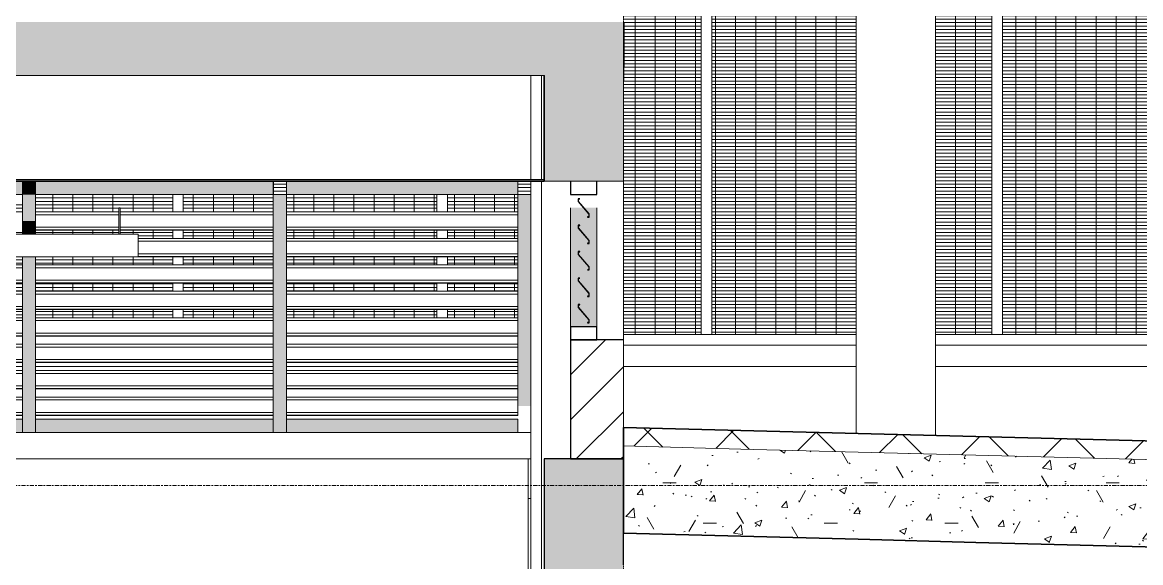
# Model space of a CAD drawing. Header units: millimetres. Extents: x -92143 to -2058, y -8802 to 35300.
# Drawn here: x -19511 to -15280, y 108 to 2151 of the extents above; entities that cross this region are included whole.
import ezdxf

# ---------------------------------------------------------------- set-up
doc = ezdxf.new("R2010")
doc.units = ezdxf.units.MM
doc.linetypes.add('Centre', pattern=[31.75, 6.35, -4.7625, 15.875, -4.7625])
doc.linetypes.add('Grid Line', pattern=[22.225, 12.7, -3.175, 3.175, -3.175])
for name, color, linetype, lineweight in [('0-1', 7, 'Continuous', 5), ('A-CLNG-3', 13, 'Continuous', 25), ('A-CLNG-PATT-4', 13, 'Continuous', 9), ('A-DETL-GENF-1', 7, 'Continuous', 9), ('A-DETL-THIN', 151, 'Continuous', 9), ('A-FLOR', 192, 'Continuous', 9), ('A-FLOR-1', 10, 'Continuous', 35), ('A-FLOR-2', 7, 'Continuous', 9), ('A-FLOR-3', 192, 'Continuous', 35), ('A-FLOR-HRAL', 11, 'Continuous', 9), ('A-FLOR-LEVL-2', 51, 'Centre', 9), ('A-FLOR-MCUT', 51, 'Continuous', 9), ('A-FLOR-PATT-3', 8, 'Continuous', 9), ('A-GLAZ-CWMG', 51, 'Continuous', 9), ('A-GLAZ-CWMG-1', 51, 'Continuous', 25), ('A-WALL', 113, 'Continuous', 9), ('A-WALL-3', 113, 'Continuous', 25), ('A-WALL-PATT-1', 7, 'Continuous', 9), ('A-WALL-PATT-4', 111, 'Continuous', 9), ('E-LITE-EQPM', 33, 'Continuous', 9), ('L-SITE-WALL-1', 250, 'Continuous', 25), ('S-BEAM-1', 12, 'Continuous', 5), ('S-BEAM-3', 10, 'Continuous', 35), ('S-COLS', 52, 'Continuous', 9), ('S-COLS-1', 7, 'Continuous', 9), ('S-GRID-1', 1, 'Grid Line', 9)]:
    doc.layers.add(name, color=color, linetype=linetype, lineweight=lineweight)

# ---------------------------------------------------------------- blocks, each defined once
blk = doc.blocks.new('NCV_TKTC_KET CAU_rvt-1-TKCS_MẶT CẮT E')
at = {"layer": 'A-WALL-PATT-1'}
blk.add_hatch(color=256, dxfattribs=at).paths.add_polyline_path([(-17236.9, -2050), (-17236.9, 500), (-17536.9, 499.1), (-17536.9, -2050)])
at = {"layer": 'S-BEAM-1'}
blk.add_hatch(color=256, dxfattribs=at).paths.add_polyline_path([(-17536.9, 1550), (-17535.3, 1550), (-17536.9, 1716.5)])
at = {"layer": 'A-FLOR-1'}
blk.add_line((-17235.3, 1980), (-17235.3, 2150), dxfattribs=at)
at = {"layer": 'A-FLOR-2'}
blk.add_line((-17235.3, 1980), (-17235.3, 1930), dxfattribs=at)
at = {"layer": 'L-SITE-WALL-1'}
for p, q in [((-17536.9, 500), (-17536.9, -2050)), ((-17236.9, 500), (-17536.9, 500)), ((-17236.9, 100), (-17236.9, 500))]:
    blk.add_line(p, q, dxfattribs=at)
at = {"layer": 'S-BEAM-3'}
blk.add_line((-17536.9, 1950), (-17536.9, 1550), dxfattribs=at)
at = {"layer": 'S-COLS-1'}
blk.add_line((-17236.9, 950), (-17236.9, 1550), dxfattribs=at)
blk = doc.blocks.new('EAE_STL_PENDANT_TK_15W_120cm - LIC_01-ĐÈN LED BATTEN 1_2_ P_2x20W_ ÁNH SÁNG TRẮNG 6000K_ LẮP ĐẶT NỔI_TREO TY-1359257-TKCS_MẶT CẮT E')
at = {"layer": 'E-LITE-EQPM'}
for p, q in [((-69002.9, 1450), (-69002.9, 1350)), ((-69002.9, 1450), (-69002.9, 1450)), ((-69002.9, 1450), (-68997.9, 1450)), ((-68997.9, 1450), (-68998, 1450)), ((-68997.9, 1350), (-68997.9, 1450)), ((-67925.9, 1450), (-67925.9, 1350)), ((-67925.9, 1450), (-67925.9, 1450)), ((-67925.9, 1450), (-67920.9, 1450)), ((-67920.9, 1450), (-67921, 1450)), ((-67920.9, 1350), (-67920.9, 1450)), ((-69070.4, 1350), (-67853.4, 1350)), ((-69070.4, 1350), (-69070.4, 1348)), ((-69070.4, 1348), (-69070.4, 1264)), ((-67853.4, 1348), (-67853.4, 1350)), ((-67853.4, 1264), (-67853.4, 1348)), ((-67853.4, 1264), (-69070.4, 1264))]:
    blk.add_line(p, q, dxfattribs=at)
blk = doc.blocks.new('NBS_CLDPhysicalSecuritySystems_MtlMeshPnlFncngSym_CLDModsecSecurusS3_InfillPanel - NBS_CLDPhysicalSecuritySystems_MtlMeshPnlFncngSym_CLDModsecSecurusS2_InfillPanel-2369424-TKCS_MẶT CẮT E')
at = {"layer": 'A-FLOR-HRAL'}
h = blk.add_hatch(dxfattribs=at)
h.set_pattern_fill('FP_31', color=256, style=0, pattern_type=2)
h.set_pattern_definition([(180, (-20156.337, 850), (2e-15, 13), []), (90, (-20156.34, 850), (76, -5e-15), [])])
h.paths.add_polyline_path([(-16902.3, 971), (-16356.3, 971), (-16356.3, 2850), (-16902.3, 2850), (-16902.3, 1107.8)])
h.paths.add_polyline_path([(-17093.3, 971), (-16942.3, 971), (-16942.3, 2850), (-17236.9, 2850), (-17236.9, 971)])
h.paths.add_polyline_path([(-20156.3, 1034.3), (-19942.3, 1034.3), (-19942.3, 1064.8), (-20156.3, 1064.8)])
h.paths.add_polyline_path([(-19251.2, 1034.3), (-18942.3, 1034.3), (-18942.9, 1064.8), (-19461.1, 1064.8), (-19461.1, 1034.3), (-19405.3, 1034.3)])
h.paths.add_polyline_path([(-19902.3, 1034.3), (-19511.1, 1034.3), (-19511.1, 1064.8), (-19902.3, 1064.8)])
h.paths.add_polyline_path([(-17636.9, 1034.3), (-17636.9, 1064.8), (-17902.3, 1064.8), (-17902.3, 1034.3), (-17709.8, 1034.3)])
h.paths.add_polyline_path([(-18018.1, 1034.3), (-17942.3, 1034.3), (-17942.3, 1064.8), (-18511.5, 1064.8), (-18511.5, 1034.3), (-18326.4, 1034.3)])
h.paths.add_polyline_path([(-18902.3, 1034.3), (-18561.5, 1034.3), (-18561.5, 1064.8), (-18902.3, 1064.8)])
h.paths.add_polyline_path([(-20156.3, 1134.3), (-19942.3, 1134.3), (-19942.3, 1164.8), (-20156.3, 1164.8)])
h.paths.add_polyline_path([(-18942.3, 1134.3), (-18942.9, 1164.8), (-19461.1, 1164.8), (-19461.1, 1134.3), (-18942.9, 1134.3)])
h.paths.add_polyline_path([(-18634.6, 1134.3), (-18561.5, 1134.3), (-18561.5, 1164.8), (-18902.3, 1164.8), (-18902.3, 1134.3)])
h.paths.add_polyline_path([(-18326.4, 1134.3), (-17942.3, 1134.3), (-17942.3, 1164.8), (-18511.5, 1164.8), (-18511.5, 1134.3)])
h.paths.add_polyline_path([(-19559.4, 1134.3), (-19511.1, 1134.3), (-19511.1, 1164.8), (-19902.3, 1164.8), (-19902.3, 1134.3), (-19867.7, 1134.3)])
h.paths.add_polyline_path([(-17902.3, 1134.3), (-17636.9, 1134.3), (-17636.9, 1164.8), (-17902.3, 1164.8)])
h.paths.add_polyline_path([(-17709.8, 1234.3), (-17636.9, 1234.3), (-17636.9, 1264.8), (-17902.3, 1264.8), (-17902.3, 1234.3)])
h.paths.add_polyline_path([(-19076.4, 1234.3), (-18942.3, 1234.3), (-18942.9, 1264.8), (-19461.1, 1264), (-19461.1, 1234.3), (-19251.2, 1234.3)])
h.paths.add_polyline_path([(-19902.3, 1234.3), (-19511.1, 1234.3), (-19511.1, 1264), (-19902.3, 1264)])
h.paths.add_polyline_path([(-20156.3, 1234.3), (-19942.3, 1234.3), (-19942.3, 1264), (-20156.3, 1264)])
h.paths.add_polyline_path([(-18561.5, 1234.3), (-18561.5, 1264.8), (-18902.3, 1264.8), (-18902.3, 1234.3), (-18634.6, 1234.3)])
h.paths.add_polyline_path([(-18018.1, 1234.3), (-17942.3, 1234.3), (-17942.3, 1264.8), (-18511.5, 1264.8), (-18511.5, 1234.3), (-18326.4, 1234.3)])
h.paths.add_polyline_path([(-18326.4, 1334.3), (-17942.3, 1334.3), (-17942.3, 1364.8), (-18511.5, 1364.8), (-18511.5, 1334.3)])
h.paths.add_polyline_path([(-17636.9, 1334.3), (-17636.9, 1364.8), (-17902.3, 1364.8), (-17902.3, 1334.3), (-17709.8, 1334.3)])
h.paths.add_polyline_path([(-18561.5, 1334.3), (-18561.5, 1364.8), (-18902.3, 1364.8), (-18902.3, 1334.3), (-18634.6, 1334.3)])
h.paths.add_polyline_path([(-18942.3, 1334.3), (-18942.9, 1364.8), (-19141, 1364.8), (-19141, 1350), (-19073.4, 1350), (-19073.4, 1334.3), (-18942.9, 1334.3)])
h.paths.add_polyline_path([(-20156.3, 1350), (-19942.3, 1350), (-19942.3, 1364.8), (-20156.3, 1364.8)])
h.paths.add_polyline_path([(-19511.1, 1350), (-19511.1, 1364.8), (-19902.3, 1364.8), (-19902.3, 1350), (-19559.4, 1350)])
h.paths.add_polyline_path([(-19461.1, 1350), (-19145.9, 1350), (-19145.9, 1364.8), (-19461.1, 1364.8)])
h.paths.add_polyline_path([(-18561.5, 1434.3), (-18561.5, 1500), (-18902.3, 1500), (-18902.3, 1434.3), (-18634.6, 1434.3)])
h.paths.add_polyline_path([(-18511.5, 1434.3), (-17942.3, 1434.3), (-17942.3, 1500), (-18511.5, 1500)])
h.paths.add_polyline_path([(-17709.8, 1434.3), (-17636.9, 1434.3), (-17636.9, 1500), (-17902.3, 1500), (-17902.3, 1434.3)])
h.paths.add_polyline_path([(-19942.3, 1434.3), (-19942.3, 1464.8), (-20156.3, 1464.8), (-20156.3, 1434.3)])
h.paths.add_polyline_path([(-19867.7, 1434.3), (-19511.1, 1434.3), (-19511.1, 1464.8), (-19902.3, 1464.8), (-19902.3, 1434.3)])
h.paths.add_polyline_path([(-19251.2, 1434.3), (-19145.9, 1434.3), (-19144.7, 1450), (-19141, 1450), (-19141, 1434.3), (-18942.3, 1434.3), (-18942.9, 1500), (-19461.1, 1500), (-19461.1, 1434.3)])
h.paths.add_polyline_path([(-17636.9, 1500), (-17586.9, 1500), (-17586.9, 1550), (-17636.9, 1550)])
h.paths.add_polyline_path([(-18511.5, 1500), (-18511.5, 1550), (-18561.5, 1550), (-18561.5, 1500)])
for p, q in [((-16942.2, 2850), (-17236.9, 2850)), ((-16942.3, 2850), (-16942.3, 971)), ((-16938.3, 2850), (-16942.3, 2850)), ((-16906.3, 2850), (-16938.3, 2850)), ((-16902.3, 2850), (-16906.3, 2850)), ((-16356.3, 2850), (-16902.5, 2850)), ((-16902.3, 971), (-16902.3, 2850)), ((-18942.3, 1500), (-18942.3, 1434.2)), ((-18902.3, 1434.2), (-18902.3, 1500)), ((-17942.3, 1500), (-17942.3, 1434.2)), ((-17902.3, 1434.2), (-17902.3, 1500)), ((-20156.3, 1464.8), (-20156.3, 1434.2)), ((-19942.3, 1464.8), (-19942.3, 1434.2)), ((-19902.3, 1434.2), (-19902.3, 1464.8)), ((-20156.3, 1364.8), (-20156.3, 1350)), ((-19942.3, 1364.8), (-19942.3, 1350)), ((-19902.3, 1350), (-19902.3, 1364.8)), ((-18942.3, 1364.8), (-18942.3, 1334.2)), ((-18902.3, 1334.2), (-18902.3, 1364.8)), ((-17942.3, 1364.8), (-17942.3, 1334.2)), ((-17902.3, 1334.2), (-17902.3, 1364.8)), ((-20156.3, 1264), (-20156.3, 1234.2)), ((-19942.3, 1264), (-19942.3, 1234.2)), ((-19902.3, 1234.2), (-19902.3, 1264)), ((-18942.3, 1264.8), (-18942.3, 1234.2)), ((-18902.3, 1234.2), (-18902.3, 1264.8)), ((-17942.3, 1264.8), (-17942.3, 1234.2)), ((-17902.3, 1234.2), (-17902.3, 1264.8)), ((-20156.3, 1164.8), (-20156.3, 1134.2)), ((-19942.3, 1164.8), (-19942.3, 1134.2)), ((-19902.3, 1134.2), (-19902.3, 1164.8)), ((-18942.3, 1164.8), (-18942.3, 1134.2)), ((-18902.3, 1134.2), (-18902.3, 1164.8)), ((-17942.3, 1164.8), (-17942.3, 1134.2)), ((-17902.3, 1134.2), (-17902.3, 1164.8)), ((-20156.3, 1064.8), (-20156.3, 1034.2)), ((-19942.3, 1064.8), (-19942.3, 1034.2)), ((-19902.3, 1034.2), (-19902.3, 1064.8)), ((-18942.3, 1064.8), (-18942.3, 1034.2)), ((-18902.3, 1034.2), (-18902.3, 1064.8)), ((-17942.3, 1064.8), (-17942.3, 1034.2)), ((-17902.3, 1034.2), (-17902.3, 1064.8)), ((-20156.3, 934.2), (-20156.3, 964.8)), ((-16356.3, 971), (-17236.9, 971)), ((-16938.3, 971), (-16942.2, 971)), ((-16906.3, 971), (-16938.3, 971)), ((-16902.5, 971), (-16906.3, 971)), ((-17236.9, 930), (-16356.3, 930))]:
    blk.add_line(p, q, dxfattribs=at)
blk = doc.blocks.new('NBS_CLDPhysicalSecuritySystems_MtlMeshPnlFncngSym_CLDModsecSecurusS3_InfillPanel - NBS_CLDPhysicalSecuritySystems_MtlMeshPnlFncngSym_CLDModsecSecurusS2_InfillPanel-V29-TKCS_MẶT CẮT E')
at = {"layer": 'A-FLOR-HRAL'}
h = blk.add_hatch(dxfattribs=at)
h.set_pattern_fill('FP_32', color=256, style=0, pattern_type=2)
h.set_pattern_definition([(180, (-16056.337, 850), (2e-15, 13), []), (90, (-16056.34, 850), (76, -5e-15), [])])
h.paths.add_polyline_path([(-13856.5, 971), (-13842.3, 971), (-13842.3, 2850), (-14802.3, 2850), (-14802.3, 971), (-14010.6, 971)])
h.paths.add_polyline_path([(-15860.2, 971), (-15842.3, 971), (-15842.3, 2850), (-16056.3, 2850), (-16056.3, 971)])
h.paths.add_polyline_path([(-15802.3, 971), (-14842.3, 971), (-14842.3, 2850), (-15802.3, 2850), (-15802.3, 1107.8)])
h.paths.add_polyline_path([(-12469.3, 971), (-12256.3, 971), (-12256.3, 2850), (-12802.3, 2850), (-12802.3, 971), (-12777.5, 971)])
h.paths.add_polyline_path([(-12842.3, 971), (-12842.3, 2850), (-13802.3, 2850), (-13802.3, 971), (-12931.7, 971)])
for p, q in [((-15842.2, 2850), (-16056.3, 2850)), ((-15842.3, 2850), (-15842.3, 971)), ((-15838.3, 2850), (-15842.3, 2850)), ((-15806.3, 2850), (-15838.3, 2850)), ((-15802.3, 2850), (-15806.3, 2850)), ((-14842.2, 2850), (-15802.5, 2850)), ((-15802.3, 971), (-15802.3, 2850)), ((-14842.3, 2850), (-14842.3, 971)), ((-14838.3, 2850), (-14842.3, 2850)), ((-14806.3, 2850), (-14838.3, 2850)), ((-14802.3, 2850), (-14806.3, 2850)), ((-13842.2, 2850), (-14802.5, 2850)), ((-14802.3, 971), (-14802.3, 2850)), ((-13842.3, 2850), (-13842.3, 971)), ((-13838.3, 2850), (-13842.3, 2850)), ((-13806.3, 2850), (-13838.3, 2850)), ((-13802.3, 2850), (-13806.3, 2850)), ((-12842.2, 2850), (-13802.5, 2850)), ((-13802.3, 971), (-13802.3, 2850)), ((-12842.3, 2850), (-12842.3, 971)), ((-12838.3, 2850), (-12842.3, 2850)), ((-12806.3, 2850), (-12838.3, 2850)), ((-12802.3, 2850), (-12806.3, 2850)), ((-12256.3, 2850), (-12802.5, 2850)), ((-12802.3, 971), (-12802.3, 2850)), ((-12256.3, 971), (-16056.3, 971)), ((-15838.3, 971), (-15842.2, 971)), ((-15806.3, 971), (-15838.3, 971)), ((-15802.5, 971), (-15806.3, 971)), ((-14838.3, 971), (-14842.2, 971)), ((-14806.3, 971), (-14838.3, 971)), ((-14802.5, 971), (-14806.3, 971)), ((-13838.3, 971), (-13842.2, 971)), ((-13806.3, 971), (-13838.3, 971)), ((-13802.5, 971), (-13806.3, 971)), ((-12838.3, 971), (-12842.2, 971)), ((-12806.3, 971), (-12838.3, 971)), ((-12802.5, 971), (-12806.3, 971)), ((-16056.3, 930), (-13246.9, 930))]:
    blk.add_line(p, q, dxfattribs=at)
blk = doc.blocks.new('Rectangular Mullion - 50 x 100mm-3867446-TKCS_MẶT CẮT E')
at = {"layer": 'A-GLAZ-CWMG-1'}
for p, q in [((-17436.9, 1550), (-17436.9, 1500)), ((-17336.9, 1500), (-17336.9, 1550)), ((-17436.9, 1500), (-17336.9, 1500))]:
    blk.add_line(p, q, dxfattribs=at)
blk = doc.blocks.new('Rectangular Mullion - 50 x 100mm-3867448-TKCS_MẶT CẮT E')
at = {"layer": 'A-GLAZ-CWMG-1'}
for p, q in [((-17336.9, 1000), (-17436.9, 1000)), ((-17436.9, 1000), (-17436.9, 950)), ((-17336.9, 950), (-17336.9, 1000)), ((-17436.9, 950), (-17336.9, 950))]:
    blk.add_line(p, q, dxfattribs=at)
blk = doc.blocks.new('Rectangular Mullion - 50 x 100mm-3089665-TKCS_MẶT CẮT E')
at = {"layer": 'A-GLAZ-CWMG'}
blk.add_hatch(color=256, dxfattribs=at).paths.add_polyline_path([(-17401.6, 1000), (-17336.9, 1000), (-17336.9, 1050), (-17386.7, 1050), (-17388, 1050), (-17436.9, 1050), (-17436.9, 1000), (-17407.1, 1000)])
for p, q in [((-17436.9, 1050), (-17436.9, 1000)), ((-17336.9, 1050), (-17336.9, 1000))]:
    blk.add_line(p, q, dxfattribs=at)
blk = doc.blocks.new('Rectangular Mullion - 50 x 100mm-3089666-TKCS_MẶT CẮT E')
at = {"layer": 'A-GLAZ-CWMG'}
blk.add_hatch(color=256, dxfattribs=at).paths.add_polyline_path([(-17388, 1050), (-17386.7, 1050), (-17336.9, 1050), (-17336.9, 1150), (-17386.7, 1150), (-17388, 1150), (-17436.9, 1150), (-17436.9, 1050), (-17401.6, 1050)])
for p, q in [((-17436.9, 1150), (-17436.9, 1050)), ((-17336.9, 1150), (-17336.9, 1050))]:
    blk.add_line(p, q, dxfattribs=at)
blk = doc.blocks.new('Rectangular Mullion - MULLION LA SACH-3867450-TKCS_MẶT CẮT E')
at = {"layer": 'A-GLAZ-CWMG'}
blk.add_hatch(color=256, dxfattribs=at).paths.add_polyline_path([(-17367.2, 1026.1), (-17366.2, 1026.5), (-17401.6, 1065.6)])
at = {"layer": 'A-GLAZ-CWMG-1'}
for p, q in [((-17401.8, 1084.3), (-17408.3, 1084.2)), ((-17408.3, 1084.2), (-17408.1, 1073.1)), ((-17408.1, 1073.1), (-17367.2, 1026.1)), ((-17407.2, 1083.2), (-17401.7, 1083.3)), ((-17407.1, 1073.5), (-17407.2, 1083.2)), ((-17366.2, 1026.5), (-17407.1, 1073.5)), ((-17401.7, 1083.3), (-17401.8, 1084.3)), ((-17367.1, 1015.9), (-17372.6, 1015.8)), ((-17372.6, 1015.8), (-17372.5, 1014.8)), ((-17367.2, 1026.1), (-17367.1, 1015.9)), ((-17366, 1015), (-17366.2, 1026.5)), ((-17372.5, 1014.8), (-17366, 1015))]:
    blk.add_line(p, q, dxfattribs=at)
blk = doc.blocks.new('Rectangular Mullion - 50 x 100mm-3802451-TKCS_MẶT CẮT E')
at = {"layer": 'A-GLAZ-CWMG'}
blk.add_hatch(color=256, dxfattribs=at).paths.add_polyline_path([(-21335.3, 1500), (-20460.7, 1500), (-20460.7, 1550), (-21335.3, 1550)])
for p, q in [((-21335.3, 1500), (-21335.3, 1550)), ((-20460.7, 1550), (-20460.7, 1500)), ((-20460.7, 1500), (-21335.3, 1500))]:
    blk.add_line(p, q, dxfattribs=at)
blk = doc.blocks.new('Rectangular Mullion - 50 x 100mm-3802452-TKCS_MẶT CẮT E')
at = {"layer": 'A-GLAZ-CWMG'}
blk.add_hatch(color=256, dxfattribs=at).paths.add_polyline_path([(-18634.6, 1500), (-18561.5, 1500), (-18561.5, 1550), (-19461.1, 1550), (-19461.1, 1500), (-18942.9, 1500)])
for p, q in [((-19461.1, 1500), (-19461.1, 1550)), ((-18561.5, 1550), (-18561.5, 1500)), ((-18561.5, 1500), (-19461.1, 1500))]:
    blk.add_line(p, q, dxfattribs=at)
blk = doc.blocks.new('Rectangular Mullion - 50 x 100mm-3802453-TKCS_MẶT CẮT E')
at = {"layer": 'A-GLAZ-CWMG'}
blk.add_hatch(color=256, dxfattribs=at).paths.add_polyline_path([(-17636.9, 600), (-17636.9, 650), (-18511.5, 650), (-18511.5, 600), (-17709.8, 600)])
for p, q in [((-18511.5, 600), (-18511.5, 650)), ((-18511.5, 650), (-17636.9, 650)), ((-17636.9, 650), (-17636.9, 600))]:
    blk.add_line(p, q, dxfattribs=at)
blk = doc.blocks.new('Rectangular Mullion - 50 x 100mm-3802454-TKCS_MẶT CẮT E')
at = {"layer": 'A-GLAZ-CWMG'}
blk.add_hatch(color=256, dxfattribs=at).paths.add_polyline_path([(-18561.5, 600), (-18561.5, 650), (-19461.1, 650), (-19461.1, 600), (-18634.6, 600)])
for p, q in [((-19461.1, 600), (-19461.1, 650)), ((-19461.1, 650), (-18561.5, 650)), ((-18561.5, 650), (-18561.5, 600))]:
    blk.add_line(p, q, dxfattribs=at)
blk = doc.blocks.new('Rectangular Mullion - 50 x 100mm-3089670-TKCS_MẶT CẮT E')
at = {"layer": 'A-GLAZ-CWMG'}
blk.add_hatch(color=256, dxfattribs=at).paths.add_polyline_path([(-17586.9, 700), (-17586.9, 800), (-17636.9, 800), (-17636.9, 700)])
blk.add_line((-17636.9, 700), (-17636.9, 800), dxfattribs=at)
blk = doc.blocks.new('Rectangular Mullion - MULLION LA SACH-3802455-TKCS_MẶT CẮT E')
at = {"layer": 'A-GLAZ-CWMG'}
for p, q in [((-17636.9, 734.3), (-18511.5, 734.3)), ((-17636.9, 734.2), (-18511.5, 734.2)), ((-17636.9, 723.1), (-18511.5, 723.1)), ((-17636.9, 700), (-17636.9, 676.1)), ((-18511.5, 676.1), (-17636.9, 676.1)), ((-17636.9, 665.9), (-18511.5, 665.9)), ((-17636.9, 665.8), (-18511.5, 665.8)), ((-17636.9, 664.8), (-18511.5, 664.8)), ((-17636.9, 676.1), (-17636.9, 665.9)), ((-17636.9, 665.9), (-17636.9, 665.8)), ((-17636.9, 665.8), (-17636.9, 664.8))]:
    blk.add_line(p, q, dxfattribs=at)
blk = doc.blocks.new('Rectangular Mullion - MULLION LA SACH-3802456-TKCS_MẶT CẮT E')
at = {"layer": 'A-GLAZ-CWMG'}
for p, q in [((-18561.5, 734.3), (-19461.1, 734.3)), ((-18561.5, 734.2), (-19461.1, 734.2)), ((-18561.5, 723.1), (-19461.1, 723.1)), ((-19461.1, 676.1), (-18561.5, 676.1)), ((-18561.5, 665.9), (-19461.1, 665.9)), ((-18561.5, 665.8), (-19461.1, 665.8)), ((-18561.5, 664.8), (-19461.1, 664.8))]:
    blk.add_line(p, q, dxfattribs=at)
blk = doc.blocks.new('Rectangular Mullion - MULLION LA SACH-V87-TKCS_MẶT CẮT E')
at = {"layer": 'A-GLAZ-CWMG'}
for p, q in [((-20460.7, 734.3), (-21335.3, 734.3)), ((-20460.7, 734.2), (-21335.3, 734.2)), ((-20460.7, 723.1), (-21335.3, 723.1)), ((-21335.3, 676.1), (-20460.7, 676.1)), ((-20460.7, 665.9), (-21335.3, 665.9)), ((-20460.7, 665.8), (-21335.3, 665.8)), ((-20460.7, 664.8), (-21335.3, 664.8))]:
    blk.add_line(p, q, dxfattribs=at)
blk = doc.blocks.new('Rectangular Mullion - MULLION LA SACH-V88-TKCS_MẶT CẮT E')
at = {"layer": 'A-GLAZ-CWMG'}
for p, q in [((-18561.5, 1334.3), (-19073.4, 1334.3)), ((-18561.5, 1334.2), (-19073.4, 1334.2)), ((-18561.5, 1323.1), (-19073.4, 1323.1)), ((-19073.4, 1276.1), (-18561.5, 1276.1)), ((-18561.5, 1265.9), (-19073.4, 1265.9)), ((-18561.5, 1265.8), (-19073.4, 1265.8)), ((-18561.5, 1264.8), (-19073.4, 1264.8))]:
    blk.add_line(p, q, dxfattribs=at)
blk = doc.blocks.new('Rectangular Mullion - MULLION LA SACH-V90-TKCS_MẶT CẮT E')
at = {"layer": 'A-GLAZ-CWMG'}
for p, q in [((-19145.1, 1434.3), (-19461.1, 1434.3)), ((-19145.1, 1434.2), (-19461.1, 1434.2)), ((-19145.1, 1423.1), (-19461.1, 1423.1)), ((-18561.5, 1434.3), (-19141.7, 1434.3)), ((-18561.5, 1434.2), (-19141.7, 1434.2)), ((-18561.5, 1423.1), (-19141.7, 1423.1)), ((-19461.1, 1376.1), (-19145.2, 1376.1)), ((-19145.2, 1365.9), (-19461.1, 1365.9)), ((-19145.2, 1365.8), (-19461.1, 1365.8)), ((-19145.2, 1364.8), (-19461.1, 1364.8)), ((-19141.8, 1376.1), (-18561.5, 1376.1)), ((-18561.5, 1365.9), (-19141.8, 1365.9)), ((-18561.5, 1365.8), (-19141.8, 1365.8)), ((-18561.5, 1364.8), (-19141.7, 1364.8))]:
    blk.add_line(p, q, dxfattribs=at)
blk = doc.blocks.new('Rectangular Mullion - 50 x 100mm-3089657-TKCS_MẶT CẮT E')
at = {"layer": 'A-GLAZ-CWMG'}
blk.add_hatch(color=256, dxfattribs=at).paths.add_polyline_path([(-18511.5, 600), (-18511.5, 700), (-18561.5, 700), (-18561.5, 600)])
for p, q in [((-18561.5, 700), (-18561.5, 600)), ((-18511.5, 700), (-18511.5, 600))]:
    blk.add_line(p, q, dxfattribs=at)
blk = doc.blocks.new('Rectangular Mullion - 50 x 100mm-3089658-TKCS_MẶT CẮT E')
at = {"layer": 'A-GLAZ-CWMG'}
blk.add_hatch(color=256, dxfattribs=at).paths.add_polyline_path([(-18511.5, 700), (-18511.5, 800), (-18561.5, 800), (-18561.5, 700)])
for p, q in [((-18561.5, 800), (-18561.5, 700)), ((-18511.5, 800), (-18511.5, 700))]:
    blk.add_line(p, q, dxfattribs=at)
blk = doc.blocks.new('Rectangular Mullion - 50 x 100mm-V93-TKCS_MẶT CẮT E')
at = {"layer": 'A-GLAZ-CWMG'}
blk.add_hatch(color=256, dxfattribs=at).paths.add_polyline_path([(-19461.1, 1200), (-19461.1, 1264), (-19511.1, 1264), (-19511.1, 1200)])
for p, q in [((-19511.1, 1264), (-19511.1, 1200)), ((-19461.1, 1264), (-19461.1, 1200))]:
    blk.add_line(p, q, dxfattribs=at)
blk = doc.blocks.new('Rectangular Mullion - 50 x 100mm-V94-TKCS_MẶT CẮT E')
at = {"layer": 'A-GLAZ-CWMG'}
blk.add_hatch(color=256, dxfattribs=at).paths.add_polyline_path([(-19461.1, 1350), (-19461.1, 1400), (-19511.1, 1400), (-19511.1, 1350)])
for p, q in [((-19511.1, 1400), (-19511.1, 1350)), ((-19461.1, 1400), (-19461.1, 1350))]:
    blk.add_line(p, q, dxfattribs=at)
blk = doc.blocks.new('Rectangular Mullion - 50 x 100mm-3089659-TKCS_MẶT CẮT E')
at = {"layer": 'A-GLAZ-CWMG'}
blk.add_hatch(color=256, dxfattribs=at).paths.add_polyline_path([(-19461.1, 1500), (-19461.1, 1550), (-19511.1, 1550), (-19511.1, 1500)])
for p, q in [((-19511.1, 1550), (-19511.1, 1500)), ((-19461.1, 1550), (-19461.1, 1500))]:
    blk.add_line(p, q, dxfattribs=at)

msp = doc.modelspace()

# ---------------------------------------------------------------- hatches: boundary and pattern name
at = {"layer": 'A-CLNG-PATT-4'}
h = msp.add_hatch(dxfattribs=at)
h.set_pattern_fill('FP_12', color=256, style=0, pattern_type=2)
h.set_pattern_definition([(0, (-51987.05, 14125), (1219.2, 304.8), [50.292, -864.108, 50.292, -864.108, -4876.8]), (0, (-51987.05, 14125), (1219.2, 304.8), [-1828.8, 50.292, -1778.508, 50.292, -864.108, -2133.6]), (0, (-51987.05, 14125), (1219.2, 304.8), [-4572, 50.292, -559.308, 50.292, -1473.708]), (120, (-51529.85, 14277.4), (-873.5645, 903.4582), [50.292, -864.108, 50.292, -5740.908]), (120, (-51529.85, 14277.4), (-873.5645, 903.4582), [-964.692, -864.108, 50.292, -1778.508, -3048]), (120, (-51529.85, 14277.4), (-873.5645, 903.4582), [-3657.6, 50.292, -864.108, 50.292, -2083.308]), (120, (-51529.85, 14277.4), (-873.5645, 903.4582), [-4622.292, -559.308, 50.292, -1473.708]), (240, (-51377.45, 14887), (-345.6355, -1208.2582), [50.292, -864.108, 50.292, -5740.908]), (240, (-51377.45, 14887), (-345.6355, -1208.2582), [-964.692, -864.108, 50.292, -1778.508, -3048]), (240, (-51377.45, 14887), (-345.6355, -1208.2582), [-3657.6, 50.292, -864.108, 50.292, -2083.308]), (240, (-51377.45, 14887), (-345.6355, -1208.2582), [-4622.292, -559.308, 50.292, -1473.708])])
h.paths.add_polyline_path([(-17536.9, 1550), (-17536.9, 1555), (-77935.7, 1555), (-77935.7, 1550), (-17709.8, 1550)])
at = {"layer": 'A-DETL-GENF-1'}
h = msp.add_hatch(color=256, dxfattribs=at)
h.paths.add_polyline_path([(-78233.3, 1550), (-77935.7, 1550), (-77935.7, 1950), (-73233.6, 1950), (-73233.6, 1750), (-73033.3, 1750), (-73033.3, 1950), (-70108.5, 1950), (-70108.5, 1700), (-69708.5, 1700), (-69708.5, 1950), (-65032.3, 1950), (-65032.3, 1750), (-64832.3, 1750), (-64832.3, 1950), (-61933.6, 1950), (-61933.6, 1700), (-61533.6, 1700), (-61533.6, 1950), (-56833.3, 1950), (-56833.3, 1750), (-56633.3, 1750), (-56633.3, 1950), (-53733.2, 1950), (-53733.2, 1700), (-53333.2, 1700), (-53333.2, 1950), (-48635.6, 1950), (-48635.6, 1750), (-48435.6, 1750), (-48435.6, 1950), (-45535.3, 1950), (-45535.3, 1700), (-45134.4, 1700), (-45134.4, 1950), (-40434.4, 1950), (-40434.4, 1750), (-40234.4, 1750), (-40234.4, 1950), (-37436.9, 1950), (-37436.9, 1700), (-37037.4, 1700), (-37037.4, 2150), (-78233.3, 2150), (-78233.3, 1716.5)])
h.paths.add_polyline_path([(-17236.9, 1550), (-17236.9, 2151.9), (-33836.9, 2151.9), (-33836.9, 1700), (-33436.9, 1700), (-33436.9, 1950), (-30635.3, 1950), (-30635.3, 1750), (-30435.3, 1750), (-30435.3, 1950), (-25735.7, 1950), (-25735.7, 1700), (-25335.7, 1700), (-25335.7, 1950), (-22435.3, 1950), (-22435.3, 1750), (-22235.3, 1750), (-22235.3, 1950), (-17535.3, 1950), (-17535.3, 1550), (-17401.6, 1550)])
at = {"layer": 'A-FLOR-PATT-3'}
h = msp.add_hatch(dxfattribs=at)
h.set_pattern_fill('FP_27', color=256, style=0, pattern_type=2)
h.set_pattern_definition([(45, (-51987.05, 14125), (-159.099, 159.099), []), (135, (-51987.05, 14125), (-159.099, -159.099), [])])
h.paths.add_polyline_path([(-13236.9, 446.3), (-13236.9, 516.2), (-17236.9, 619.1), (-17236.9, 549.1), (-13681.4, 457.7)])
h = msp.add_hatch(dxfattribs=at)
h.set_pattern_fill('FP_2', color=256, style=0, pattern_type=2)
h.set_pattern_definition([(0, (-51987.05, 14125), (609.6, 152.4), [50.292, -406.908, 50.292, -406.908, -2438.4]), (0, (-51987.05, 14125), (609.6, 152.4), [-914.4, 50.292, -864.108, 50.292, -406.908, -1066.8]), (0, (-51987.05, 14125), (609.6, 152.4), [-2286, 50.292, -254.508, 50.292, -711.708]), (120, (-51758.45, 14201.2), (-436.78227, 451.7291), [50.292, -406.908, 50.292, -2845.308]), (120, (-51758.45, 14201.2), (-436.78227, 451.7291), [-507.492, -406.908, 50.292, -864.108, -1524]), (120, (-51758.45, 14201.2), (-436.78227, 451.7291), [-1828.8, 50.292, -406.908, 50.292, -1016.508]), (120, (-51758.45, 14201.2), (-436.78227, 451.7291), [-2336.292, -254.508, 50.292, -711.708]), (240, (-51682.25, 14506), (-172.81773, -604.1291), [50.292, -406.908, 50.292, -406.908, -2438.4]), (240, (-51682.25, 14506), (-172.81773, -604.1291), [-914.4, 50.292, -864.108, 50.292, -406.908, -1066.8]), (240, (-51682.25, 14506), (-172.81773, -604.1291), [-2286, 50.292, -254.508, 50.292, -711.708])])
h.paths.add_polyline_path([(-13236.9, 116.2), (-13236.9, 446.3), (-17236.9, 549.1), (-17236.9, 219.1), (-13681.4, 127.7)])
h = msp.add_hatch(dxfattribs=at)
h.set_pattern_fill('FP_18', color=256, style=0, pattern_type=2)
h.set_pattern_definition([(50, (-51987.05, 14125), (273.276, -23.9091), [28.575, -314.325]), (355, (-51987.05, 14125), (-52.8646, 286.585), [22.86, -251.46]), (100.451, (-51964.28, 14123), (220.4138, 262.6745), [24.285, -267.135]), (46.184, (-51987.05, 14201.2), (406.6187, -63.0646), [42.862, -471.487]), (96.636, (-51953.17, 14195.94), (356.1042, 371.1414), [36.428, -400.703]), (351.184, (-51987.05, 14201.2), (356.1075, 371.138), [34.29, -377.19]), (21, (-51948.95, 14182.15), (227.4212, -153.3982), [28.575, -314.325]), (326, (-51948.95, 14182.15), (92.7027, 276.2822), [22.86, -251.46]), (71.451, (-51930, 14169.37), (320.1254, 122.8816), [24.285, -267.135]), (37.5, (-51987.05, 14125), (4.63248, 126.83261), [5.029, -243.383, 5.029, -250.241, -252.413]), (37.5, (-51987.05, 14125), (4.63248, 126.83261), [-503.682, 5.029, -247.383]), (7.5, (-51987.05, 14125), (100.22916, 150.2711), [5.029, -140.513, 5.029, -237.668, -96.203]), (7.5, (-51987.05, 14125), (100.22916, 150.2711), [-388.239, 5.029, -91.173]), (327.5, (-52072.01, 14125), (203.38684, -8.59348), [5.029, -90.221, 5.029, -292.151, -394.335]), (327.5, (-52072.01, 14125), (203.38684, -8.59348), [-392.43, 5.029, -389.306]), (317.5, (-52110.11, 14125), (222.1944, 38.1398), [5.029, -118.796, 5.029, -192.329, -280.035]), (317.5, (-52110.11, 14125), (222.1944, 38.1398), [-321.183, 5.029, -275.006])])
h.paths.add_polyline_path([(-13236.9, 116.2), (-13236.9, 446.3), (-17236.9, 549.1), (-17236.9, 219.1), (-13681.4, 127.7)])
at = {"layer": 'A-WALL-PATT-4'}
h = msp.add_hatch(dxfattribs=at)
h.set_pattern_fill('FP_1', color=256, style=0, pattern_type=2)
h.set_pattern_definition([(45, (-51987.05, 14125), (-84.8528, 84.8528), [])])
h.paths.add_polyline_path([(-17436.9, 500), (-17236.9, 500), (-17236.9, 950), (-17436.9, 950), (-17436.9, 803.4)])

# ---------------------------------------------------------------- linework, layer by layer
at = {"layer": 'A-CLNG-3'}
for p, q in [((-17536.9, 1555), (-77935.7, 1555)), ((-77935.7, 1550), (-17536.9, 1550)), ((-17536.9, 1550), (-17536.9, 1555))]:
    msp.add_line(p, q, dxfattribs=at)
at = {"layer": 'A-DETL-THIN'}
for p, q in [((-17236.9, 1550), (-17236.9, 2151.9)), ((-22235.3, 1950), (-17535.3, 1950)), ((-17535.3, 1950), (-17535.3, 1550)), ((-17535.3, 1550), (-17236.9, 1550))]:
    msp.add_line(p, q, dxfattribs=at)
at = {"layer": 'A-FLOR'}
msp.add_line((-17596.9, 350), (-17586.9, 350), dxfattribs=at)
at = {"layer": 'A-FLOR-3'}
msp.add_line((-17236.9, 619.1), (-17236.9, 219.1), dxfattribs=at)
at = {"layer": 'A-FLOR-3', "flags": 128}
for points in [[(-13236.9, 516.2), (-13681.4, 527.7), (-14125.8, 539.1), (-14570.3, 550.5), (-15014.7, 561.9), (-15459.2, 573.4), (-15903.6, 584.8), (-16348, 596.2), (-16792.5, 607.6), (-17236.9, 619.1)], [(-17236.9, 219.1), (-16792.5, 207.6), (-16348, 196.2), (-15903.6, 184.8), (-15459.2, 173.4), (-15014.7, 161.9), (-14570.3, 150.5), (-14125.8, 139.1), (-13681.4, 127.7), (-13236.9, 116.2)]]:
    msp.add_lwpolyline(points, dxfattribs=at)
at = {"layer": 'A-FLOR-LEVL-2'}
msp.add_line((-5549.7, 400), (-92142.8, 400), dxfattribs=at)
at = {"layer": 'A-FLOR-MCUT', "flags": 128}
msp.add_lwpolyline([(-13236.9, 446.3), (-13681.4, 457.7), (-14125.8, 469.2), (-14570.3, 480.6), (-15014.7, 492), (-15459.2, 503.4), (-15903.6, 514.9), (-16348, 526.3), (-16792.5, 537.7), (-17236.9, 549.1)], dxfattribs=at)
at = {"layer": 'A-WALL'}
for p, q in [((-17586.9, 1950), (-17586.9, 1555)), ((-17546.9, 1555), (-17546.9, 1950)), ((-17586.9, 1550), (-17586.9, -2000)), ((-17546.9, -2000), (-17546.9, 1550)), ((-17236.9, 619.1), (-17236.9, 950)), ((-19511.1, 850), (-20156.3, 850)), ((-18561.5, 850), (-19461.1, 850)), ((-17636.9, 850), (-18511.5, 850)), ((-16356.3, 850), (-17236.9, 850)), ((-13246.9, 850), (-16056.3, 850)), ((-17586.9, 600), (-21385.3, 600)), ((-17586.9, 500), (-25326.9, 500)), ((-17596.9, -2000), (-17596.9, 500))]:
    msp.add_line(p, q, dxfattribs=at)
at = {"layer": 'A-WALL-3'}
for p, q in [((-17236.9, 950), (-17436.9, 950)), ((-17436.9, 950), (-17436.9, 500)), ((-17436.9, 500), (-17236.9, 500))]:
    msp.add_line(p, q, dxfattribs=at)
at = {"layer": 'S-COLS'}
for p, q in [((-16356.3, 596.4), (-16356.3, 2900)), ((-16056.3, 588.7), (-16056.3, 2900))]:
    msp.add_line(p, q, dxfattribs=at)
at = {"layer": 'S-GRID-1'}
msp.add_line((-17236.9, -3701.5), (-17236.9, 30542.5), dxfattribs=at)

# ---------------------------------------------------------------- block references
at = {"layer": '0-1'}
msp.add_blockref('NCV_TKTC_KET CAU_rvt-1-TKCS_MẶT CẮT E', (0, 0), dxfattribs=at)
at = {"layer": 'A-FLOR-HRAL'}
for name in ['NBS_CLDPhysicalSecuritySystems_MtlMeshPnlFncngSym_CLDModsecSecurusS3_InfillPanel - NBS_CLDPhysicalSecuritySystems_MtlMeshPnlFncngSym_CLDModsecSecurusS2_InfillPanel-2369424-TKCS_MẶT CẮT E', 'NBS_CLDPhysicalSecuritySystems_MtlMeshPnlFncngSym_CLDModsecSecurusS3_InfillPanel - NBS_CLDPhysicalSecuritySystems_MtlMeshPnlFncngSym_CLDModsecSecurusS2_InfillPanel-V29-TKCS_MẶT CẮT E']:
    msp.add_blockref(name, (0, 0), dxfattribs=at)
at = {"layer": 'A-GLAZ-CWMG'}
for name, p in [('Rectangular Mullion - 50 x 100mm-3802452-TKCS_MẶT CẮT E', (-949.6, 0)), ('Rectangular Mullion - 50 x 100mm-3089659-TKCS_MẶT CẮT E', (0, 0)), ('Rectangular Mullion - 50 x 100mm-3802452-TKCS_MẶT CẮT E', (0, 0)), ('Rectangular Mullion - 50 x 100mm-3802451-TKCS_MẶT CẮT E', (2823.8, 0)), ('Rectangular Mullion - 50 x 100mm-3867446-TKCS_MẶT CẮT E', (0, 0)), ('Rectangular Mullion - 50 x 100mm-3089658-TKCS_MẶT CẮT E', (-949.6, 700)), ('Rectangular Mullion - 50 x 100mm-3089658-TKCS_MẶT CẮT E', (0, 700)), ('Rectangular Mullion - 50 x 100mm-3089670-TKCS_MẶT CẮT E', (0, 700)), ('Rectangular Mullion - MULLION LA SACH-3867450-TKCS_MẶT CẮT E', (0, 400)), ('Rectangular Mullion - 50 x 100mm-3089666-TKCS_MẶT CẮT E', (0, 300)), ('Rectangular Mullion - 50 x 100mm-V94-TKCS_MẶT CẮT E', (0, 0)), ('Rectangular Mullion - MULLION LA SACH-V90-TKCS_MẶT CẮT E', (0, 0)), ('Rectangular Mullion - 50 x 100mm-3089658-TKCS_MẶT CẮT E', (0, 600)), ('Rectangular Mullion - MULLION LA SACH-V87-TKCS_MẶT CẮT E', (2823.8, 700)), ('Rectangular Mullion - 50 x 100mm-3089670-TKCS_MẶT CẮT E', (0, 600)), ('Rectangular Mullion - MULLION LA SACH-3867450-TKCS_MẶT CẮT E', (0, 300)), ('Rectangular Mullion - MULLION LA SACH-V88-TKCS_MẶT CẮT E', (0, 0)), ('Rectangular Mullion - MULLION LA SACH-V87-TKCS_MẶT CẮT E', (2823.8, 600)), ('Rectangular Mullion - 50 x 100mm-3089666-TKCS_MẶT CẮT E', (0, 200)), ('Rectangular Mullion - 50 x 100mm-3089658-TKCS_MẶT CẮT E', (0, 500)), ('Rectangular Mullion - 50 x 100mm-3089670-TKCS_MẶT CẮT E', (0, 500)), ('Rectangular Mullion - MULLION LA SACH-3867450-TKCS_MẶT CẮT E', (0, 200)), ('Rectangular Mullion - MULLION LA SACH-3802456-TKCS_MẶT CẮT E', (-949.6, 500)), ('Rectangular Mullion - 50 x 100mm-V93-TKCS_MẶT CẮT E', (0, 0)), ('Rectangular Mullion - MULLION LA SACH-3802456-TKCS_MẶT CẮT E', (0, 500)), ('Rectangular Mullion - MULLION LA SACH-V87-TKCS_MẶT CẮT E', (2823.8, 500)), ('Rectangular Mullion - 50 x 100mm-3089666-TKCS_MẶT CẮT E', (0, 100)), ('Rectangular Mullion - 50 x 100mm-3089658-TKCS_MẶT CẮT E', (-949.6, 400)), ('Rectangular Mullion - 50 x 100mm-3089658-TKCS_MẶT CẮT E', (0, 400)), ('Rectangular Mullion - 50 x 100mm-3089670-TKCS_MẶT CẮT E', (0, 400)), ('Rectangular Mullion - 50 x 100mm-3089666-TKCS_MẶT CẮT E', (0, 0)), ('Rectangular Mullion - MULLION LA SACH-3867450-TKCS_MẶT CẮT E', (0, 100)), ('Rectangular Mullion - MULLION LA SACH-3802456-TKCS_MẶT CẮT E', (-949.6, 400)), ('Rectangular Mullion - MULLION LA SACH-3802456-TKCS_MẶT CẮT E', (0, 400)), ('Rectangular Mullion - MULLION LA SACH-V87-TKCS_MẶT CẮT E', (2823.8, 400)), ('Rectangular Mullion - 50 x 100mm-3089658-TKCS_MẶT CẮT E', (-949.6, 300)), ('Rectangular Mullion - 50 x 100mm-3089658-TKCS_MẶT CẮT E', (0, 300)), ('Rectangular Mullion - 50 x 100mm-3089670-TKCS_MẶT CẮT E', (0, 300)), ('Rectangular Mullion - MULLION LA SACH-3867450-TKCS_MẶT CẮT E', (0, 0)), ('Rectangular Mullion - MULLION LA SACH-3802456-TKCS_MẶT CẮT E', (-949.6, 300)), ('Rectangular Mullion - MULLION LA SACH-3802456-TKCS_MẶT CẮT E', (0, 300)), ('Rectangular Mullion - MULLION LA SACH-V87-TKCS_MẶT CẮT E', (2823.8, 300)), ('Rectangular Mullion - 50 x 100mm-3089665-TKCS_MẶT CẮT E', (0, 0)), ('Rectangular Mullion - 50 x 100mm-3089658-TKCS_MẶT CẮT E', (-949.6, 200)), ('Rectangular Mullion - 50 x 100mm-3089658-TKCS_MẶT CẮT E', (0, 200)), ('Rectangular Mullion - 50 x 100mm-3089670-TKCS_MẶT CẮT E', (0, 200)), ('Rectangular Mullion - 50 x 100mm-3867448-TKCS_MẶT CẮT E', (0, 0)), ('Rectangular Mullion - MULLION LA SACH-3802456-TKCS_MẶT CẮT E', (-949.6, 200)), ('Rectangular Mullion - MULLION LA SACH-3802456-TKCS_MẶT CẮT E', (0, 200)), ('Rectangular Mullion - MULLION LA SACH-V87-TKCS_MẶT CẮT E', (2823.8, 200)), ('Rectangular Mullion - 50 x 100mm-3089658-TKCS_MẶT CẮT E', (-949.6, 100)), ('Rectangular Mullion - 50 x 100mm-3089658-TKCS_MẶT CẮT E', (0, 100)), ('Rectangular Mullion - 50 x 100mm-3089670-TKCS_MẶT CẮT E', (0, 100)), ('Rectangular Mullion - MULLION LA SACH-3802456-TKCS_MẶT CẮT E', (-949.6, 100)), ('Rectangular Mullion - MULLION LA SACH-3802456-TKCS_MẶT CẮT E', (0, 100)), ('Rectangular Mullion - MULLION LA SACH-V87-TKCS_MẶT CẮT E', (2823.8, 100)), ('Rectangular Mullion - 50 x 100mm-3089658-TKCS_MẶT CẮT E', (-949.6, 0)), ('Rectangular Mullion - 50 x 100mm-3089658-TKCS_MẶT CẮT E', (0, 0)), ('Rectangular Mullion - 50 x 100mm-3089670-TKCS_MẶT CẮT E', (0, 0)), ('Rectangular Mullion - MULLION LA SACH-3802456-TKCS_MẶT CẮT E', (-949.6, 0)), ('Rectangular Mullion - MULLION LA SACH-3802456-TKCS_MẶT CẮT E', (0, 0)), ('Rectangular Mullion - MULLION LA SACH-3802455-TKCS_MẶT CẮT E', (0, 0)), ('Rectangular Mullion - 50 x 100mm-3089657-TKCS_MẶT CẮT E', (-949.6, 0)), ('Rectangular Mullion - 50 x 100mm-3089657-TKCS_MẶT CẮT E', (0, 0)), ('Rectangular Mullion - 50 x 100mm-3802454-TKCS_MẶT CẮT E', (-949.6, 0)), ('Rectangular Mullion - 50 x 100mm-3802454-TKCS_MẶT CẮT E', (0, 0)), ('Rectangular Mullion - 50 x 100mm-3802453-TKCS_MẶT CẮT E', (0, 0))]:
    msp.add_blockref(name, p, dxfattribs=at)
at = {"layer": 'E-LITE-EQPM'}
msp.add_blockref('EAE_STL_PENDANT_TK_15W_120cm - LIC_01-ĐÈN LED BATTEN 1_2_ P_2x20W_ ÁNH SÁNG TRẮNG 6000K_ LẮP ĐẶT NỔI_TREO TY-1359257-TKCS_MẶT CẮT E', (48780, 0), dxfattribs=at)

doc.saveas('drawing.dxf')
